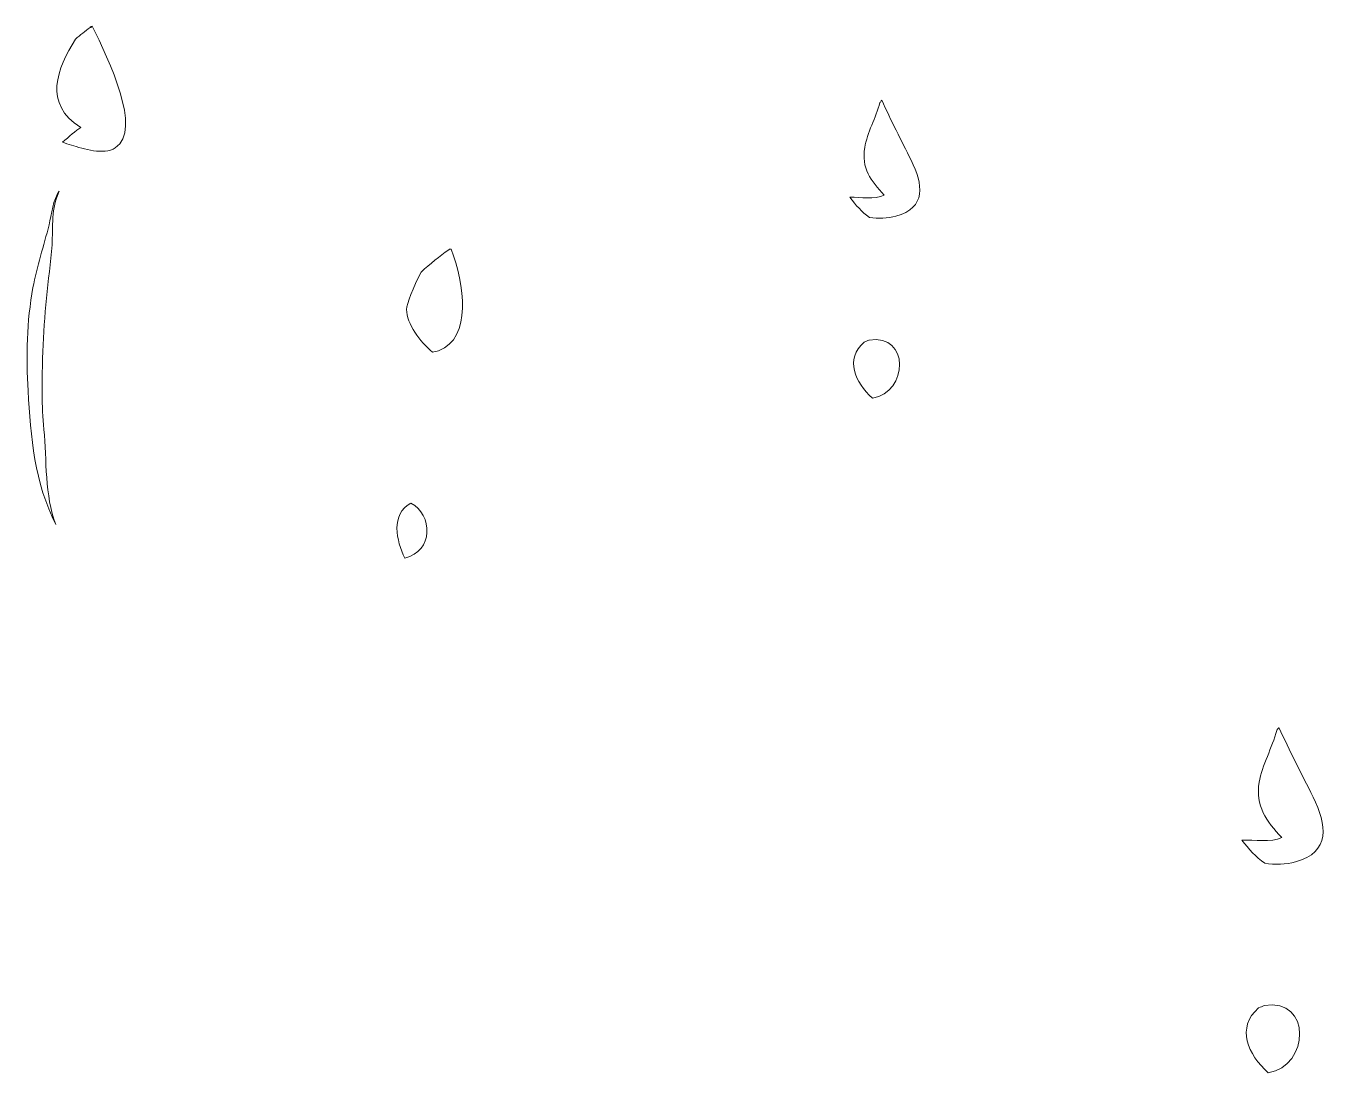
# Model space of a CAD drawing. Extents: x 80 to 917, y -989 to -11.
# Drawn here: x 366.2 to 527.9, y -985.6 to -855.8 of the extents above; entities that cross this region are included whole.
import ezdxf

# ---------------------------------------------------------------- set-up
doc = ezdxf.new("R2010")
doc.units = 0
doc.header["$MEASUREMENT"] = 0
doc.layers.add('Layer 1', color=7, linetype='Continuous', lineweight=0)

# ---------------------------------------------------------------- blocks, each defined once
blk = doc.blocks.new('Block_0')
at = {"layer": 'Layer 1'}
for points, knots in [([(377.29, -870.91), (375.82, -871.88), (373.34, -871.02), (371.86, -870.6), (371.46, -870.49), (371.09, -870.35), (370.73, -870.21), (371.57, -869.56), (372.41, -868.78), (373.02, -868.4), (368.3, -865.48), (370.07, -861.1), (372.35, -857.45), (372.94, -856.94), (373.55, -856.45), (374.16, -856.02), (374.22, -856), (374.29, -855.98), (374.36, -855.97), (374.36, -855.97), (374.19, -855.98), (374.19, -855.98), (374.27, -855.93), (374.35, -855.88), (374.41, -855.83), (376.5, -860.05), (380.66, -868.66), (377.29, -870.91)], [0, 0, 0, 0, 1, 1, 1, 2, 2, 2, 3, 3, 3, 4, 4, 4, 5, 5, 5, 6, 6, 6, 7, 7, 7, 8, 8, 8, 9, 9, 9, 9]), ([(475.9, -872.45), (477.37, -875.44), (477.81, -878.36), (474, -879.39), (472.99, -879.66), (471.84, -879.69), (470.73, -879.54), (469.77, -878.86), (469.05, -878.05), (468.3, -877.05), (469.65, -877.01), (471.37, -877.36), (472.55, -876.78), (470.92, -875.04), (469.7, -873.41), (470.15, -870.89), (470.46, -869.06), (471.53, -867.17), (472.02, -865.32), (472.1, -865.22), (472.18, -865.11), (472.26, -865.01), (473.39, -867.53), (474.66, -869.97), (475.9, -872.45)], [0, 0, 0, 0, 1, 1, 1, 2, 2, 2, 3, 3, 3, 4, 4, 4, 5, 5, 5, 6, 6, 6, 7, 7, 7, 8, 8, 8, 8]), ([(369.99, -877.14), (369.33, -879.14), (369.61, -881.65), (369.39, -883.75), (368.91, -888.15), (368.36, -892.57), (368.28, -897.01), (368.22, -899.96), (368.14, -902.87), (368.44, -905.82), (368.81, -909.57), (368.51, -914.04), (369.94, -917.6), (367.28, -912.56), (366.8, -906.65), (366.48, -901.05), (366.24, -896.84), (366.3, -892.4), (367.09, -888.25), (367.58, -885.63), (368.43, -883.04), (369.08, -880.47), (369.4, -879.25), (369.55, -877.24), (370.35, -876.31), (370.35, -876.31), (369.99, -877.14), (369.99, -877.14)], [0, 0, 0, 0, 1, 1, 1, 2, 2, 2, 3, 3, 3, 4, 4, 4, 5, 5, 5, 6, 6, 6, 7, 7, 7, 8, 8, 8, 9, 9, 9, 9]), ([(417.34, -896.06), (417.1, -896.15), (416.83, -896.21), (416.57, -896.25), (415.05, -894.92), (413.37, -892.74), (413.38, -890.95), (413.39, -890.29), (414.18, -888.2), (415.2, -886.31), (416.29, -885.3), (417.47, -884.38), (418.6, -883.55), (418.63, -883.53), (418.64, -883.5), (418.67, -883.48), (418.69, -883.47), (418.72, -883.47), (418.74, -883.46), (418.8, -883.47), (418.84, -883.47), (418.91, -883.47), (420.51, -887.77), (421.53, -894.52), (417.34, -896.06)], [0, 0, 0, 0, 1, 1, 1, 2, 2, 2, 3, 3, 3, 4, 4, 4, 5, 5, 5, 6, 6, 6, 7, 7, 7, 8, 8, 8, 8]), ([(471.1, -901.95), (468.94, -899.96), (467.65, -897.13), (470.08, -895), (470.28, -894.91), (470.48, -894.83), (470.67, -894.75), (470.67, -894.75), (470.68, -894.75), (470.68, -894.75), (475.78, -893.89), (475.53, -901.23), (471.1, -901.95)], [0, 0, 0, 0, 1, 1, 1, 2, 2, 2, 3, 3, 3, 4, 4, 4, 4]), ([(413.16, -921.77), (412.11, -919.62), (411.38, -916.31), (413.9, -914.96), (416.66, -916.38), (416.72, -920.93), (413.16, -921.77)], [0, 0, 0, 0, 1, 1, 1, 2, 2, 2, 2]), ([(525.69, -951.37), (527.4, -954.83), (527.91, -958.22), (523.5, -959.4), (522.33, -959.73), (520.99, -959.76), (519.7, -959.58), (518.59, -958.79), (517.76, -957.85), (516.88, -956.7), (518.46, -956.65), (520.45, -957.05), (521.82, -956.39), (519.93, -954.37), (518.52, -952.48), (519.02, -949.55), (519.39, -947.43), (520.63, -945.24), (521.2, -943.11), (521.29, -942.98), (521.38, -942.86), (521.47, -942.74), (522.78, -945.66), (524.26, -948.48), (525.69, -951.37)], [0, 0, 0, 0, 1, 1, 1, 2, 2, 2, 3, 3, 3, 4, 4, 4, 5, 5, 5, 6, 6, 6, 7, 7, 7, 8, 8, 8, 8]), ([(520.14, -985.56), (517.63, -983.25), (516.13, -979.97), (518.95, -977.51), (519.18, -977.4), (519.41, -977.3), (519.63, -977.22), (519.63, -977.22), (519.64, -977.22), (519.64, -977.22), (525.55, -976.22), (525.27, -984.72), (520.14, -985.56)], [0, 0, 0, 0, 1, 1, 1, 2, 2, 2, 3, 3, 3, 4, 4, 4, 4])]:
    blk.add_open_spline(points, degree=3, knots=knots, dxfattribs=at)

msp = doc.modelspace()

# ---------------------------------------------------------------- block references
at = {"layer": 'Layer 1'}
msp.add_blockref('Block_0', (0, 0), dxfattribs=at)

doc.saveas('drawing.dxf')
